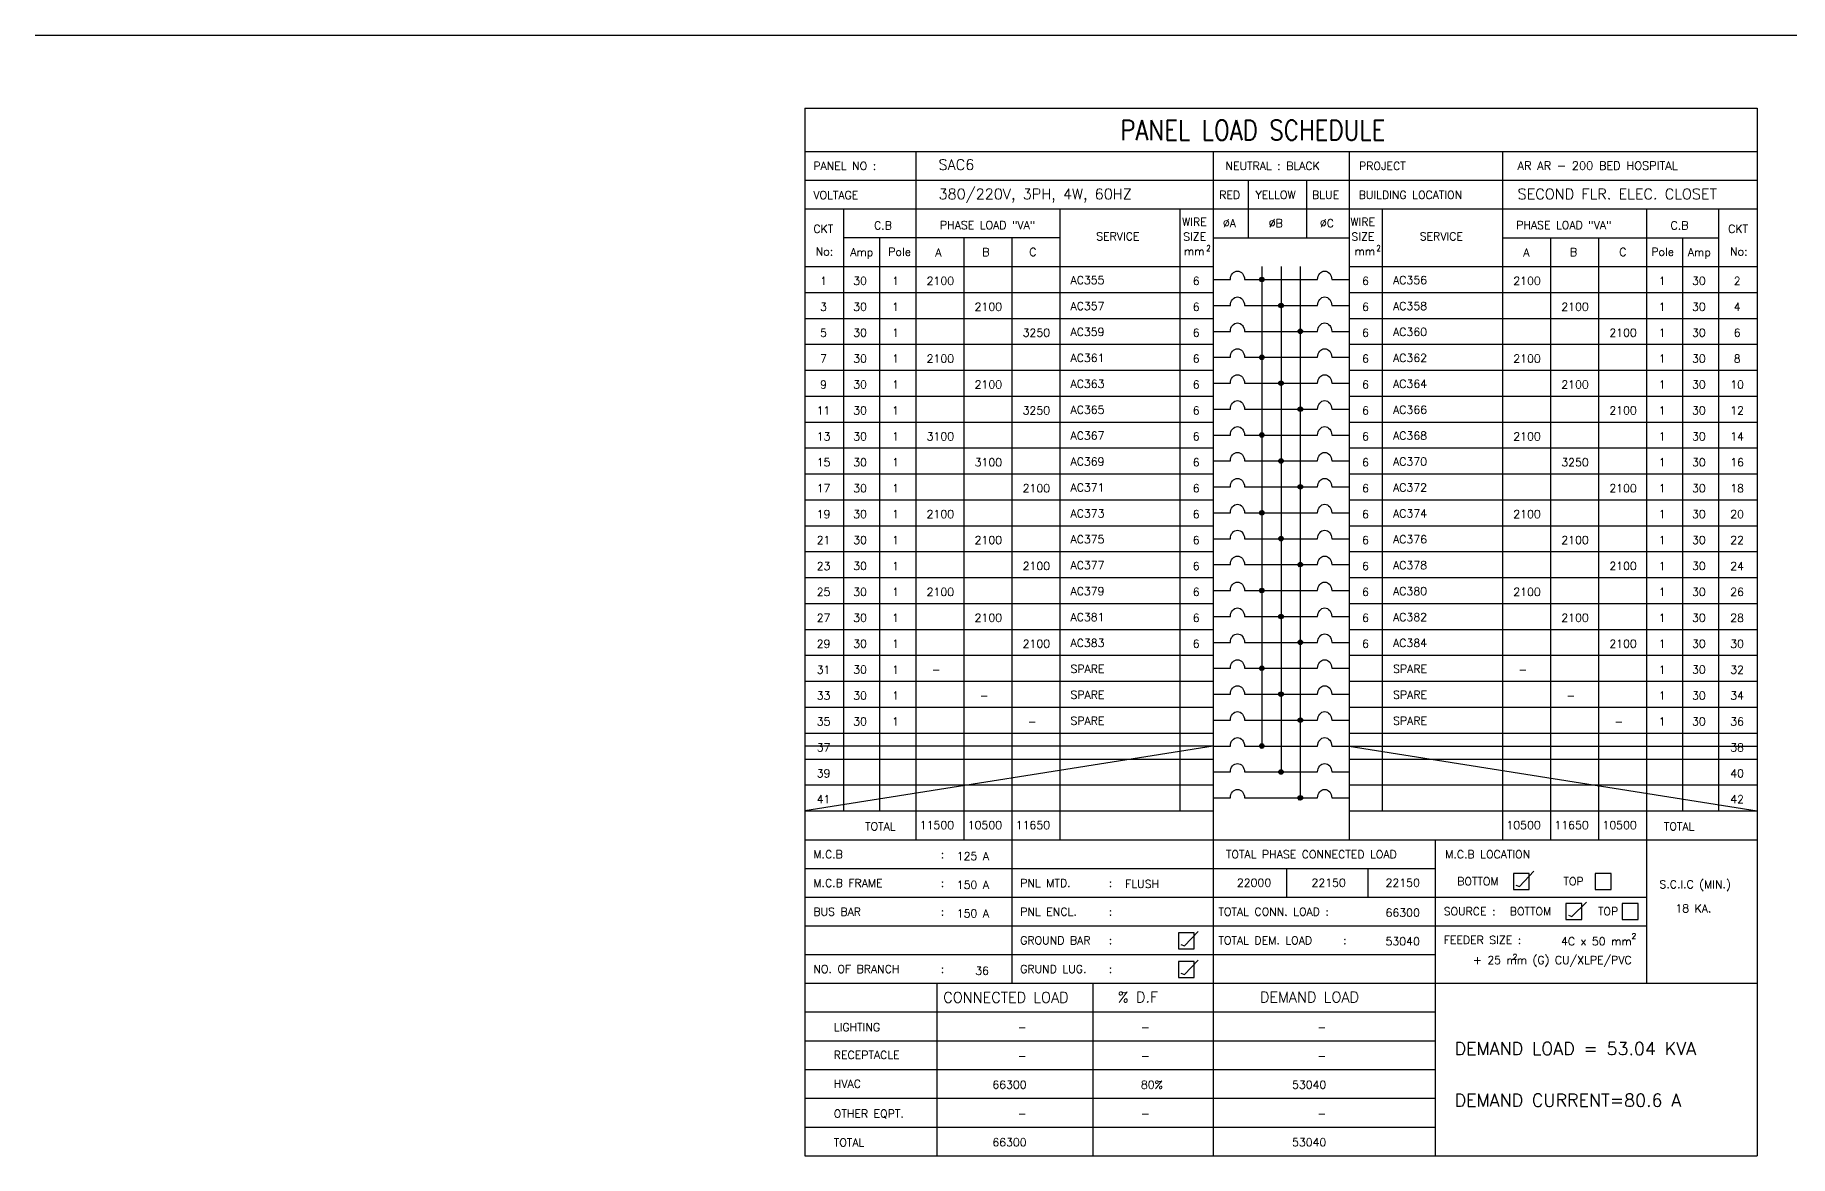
# Model space of a CAD drawing. Extents: x -81886 to -81763, y 38463 to 38560.
# Drawn here: x -81885.83 to -81847.53, y 38500.85 to 38525.33 of the extents above; entities that cross this region are included whole.
import ezdxf
from ezdxf.enums import TextEntityAlignment as Align

# ---------------------------------------------------------------- set-up
doc = ezdxf.new("R2010")
doc.units = 0
doc.header["$MEASUREMENT"] = 0
for name, color, linetype in [('BORDER', 4, 'CONTINUOUS'), ('E-TXT', 2, 'CONTINUOUS'), ('PANEL', 2, 'CONTINUOUS')]:
    doc.layers.add(name, color=color, linetype=linetype)
doc.styles.add('ROMANS', font='ROMANS.shx', dxfattribs={"height": 0.4})
pattern_1 = [(315, (123173.872773, 40556.820832), (0.00864749998874, 0.00864749998874), [])]
pattern_2 = [(315, (123173.872773, 40558.518974), (0.00864749998874, 0.00864749998874), [])]
pattern_3 = [(315, (123173.872773, 40560.217115), (0.00864749998874, 0.00864749998874), [])]
pattern_4 = [(315, (123173.872773, 40561.915256), (0.00864749998874, 0.00864749998874), [])]
pattern_5 = [(315, (123173.872773, 40563.613397), (0.00864749998874, 0.00864749998874), [])]
pattern_6 = [(315, (123173.872773, 40565.311538), (0.00864749998874, 0.00864749998874), [])]

msp = doc.modelspace()

# ---------------------------------------------------------------- hatches: boundary and pattern name
at = {"layer": 'PANEL', "linetype": 'Continuous'}
h = msp.add_hatch(dxfattribs=at)
h.set_pattern_fill('ANSI31', color=256, scale=0.068485, angle=406.041, style=0)
h.set_pattern_definition([(91.040959325, (123173.872773, 40565.311538), (-0.00855917542476, -0.00015552164567), [])])
h.paths.add_polyline_path([(-81859.104, 38519.993, 1), (-81859.006, 38519.993, 1)])
h = msp.add_hatch(dxfattribs=at)
h.set_pattern_fill('ANSI31', color=256, scale=0.097835, angle=270, style=0)
h.set_pattern_definition(pattern_6)
h.paths.add_polyline_path([(-81858.685, 38519.427, 1), (-81858.587, 38519.427, 1)])
h = msp.add_hatch(dxfattribs=at)
h.set_pattern_fill('ANSI31', color=256, scale=0.097835, angle=270, style=0)
h.set_pattern_definition(pattern_6)
h.paths.add_polyline_path([(-81858.167, 38518.861, 1), (-81858.265, 38518.861, 1)])
h = msp.add_hatch(dxfattribs=at)
h.set_pattern_fill('ANSI31', color=256, scale=0.097835, angle=270, style=0)
h.set_pattern_definition(pattern_6)
h.paths.add_polyline_path([(-81859.006, 38518.295, 1), (-81859.104, 38518.295, 1)])
h = msp.add_hatch(dxfattribs=at)
h.set_pattern_fill('ANSI31', color=256, scale=0.097835, angle=270, style=0)
h.set_pattern_definition(pattern_6)
h.paths.add_polyline_path([(-81858.587, 38517.729, 1), (-81858.685, 38517.729, 1)])
h = msp.add_hatch(dxfattribs=at)
h.set_pattern_fill('ANSI31', color=256, scale=0.097835, angle=270, style=0)
h.set_pattern_definition(pattern_6)
h.paths.add_polyline_path([(-81858.167, 38517.163, 1), (-81858.265, 38517.163, 1)])
h = msp.add_hatch(dxfattribs=at)
h.set_pattern_fill('ANSI31', color=256, scale=0.097835, angle=270, style=0)
h.set_pattern_definition(pattern_5)
h.paths.add_polyline_path([(-81859.006, 38516.597, 1), (-81859.104, 38516.597, 1)])
h = msp.add_hatch(dxfattribs=at)
h.set_pattern_fill('ANSI31', color=256, scale=0.097835, angle=270, style=0)
h.set_pattern_definition(pattern_5)
h.paths.add_polyline_path([(-81858.587, 38516.031, 1), (-81858.685, 38516.031, 1)])
h = msp.add_hatch(dxfattribs=at)
h.set_pattern_fill('ANSI31', color=256, scale=0.097835, angle=270, style=0)
h.set_pattern_definition(pattern_5)
h.paths.add_polyline_path([(-81858.167, 38515.465, 1), (-81858.265, 38515.465, 1)])
h = msp.add_hatch(dxfattribs=at)
h.set_pattern_fill('ANSI31', color=256, scale=0.097835, angle=270, style=0)
h.set_pattern_definition(pattern_4)
h.paths.add_polyline_path([(-81859.006, 38514.899, 1), (-81859.104, 38514.899, 1)])
h = msp.add_hatch(dxfattribs=at)
h.set_pattern_fill('ANSI31', color=256, scale=0.097835, angle=270, style=0)
h.set_pattern_definition(pattern_4)
h.paths.add_polyline_path([(-81858.587, 38514.333, 1), (-81858.685, 38514.333, 1)])
h = msp.add_hatch(dxfattribs=at)
h.set_pattern_fill('ANSI31', color=256, scale=0.097835, angle=270, style=0)
h.set_pattern_definition(pattern_4)
h.paths.add_polyline_path([(-81858.167, 38513.767, 1), (-81858.265, 38513.767, 1)])
h = msp.add_hatch(dxfattribs=at)
h.set_pattern_fill('ANSI31', color=256, scale=0.097835, angle=270, style=0)
h.set_pattern_definition(pattern_3)
h.paths.add_polyline_path([(-81859.006, 38513.201, 1), (-81859.104, 38513.201, 1)])
h = msp.add_hatch(dxfattribs=at)
h.set_pattern_fill('ANSI31', color=256, scale=0.097835, angle=270, style=0)
h.set_pattern_definition(pattern_3)
h.paths.add_polyline_path([(-81858.587, 38512.635, 1), (-81858.685, 38512.635, 1)])
h = msp.add_hatch(dxfattribs=at)
h.set_pattern_fill('ANSI31', color=256, scale=0.097835, angle=270, style=0)
h.set_pattern_definition(pattern_3)
h.paths.add_polyline_path([(-81858.167, 38512.069, 1), (-81858.265, 38512.069, 1)])
h = msp.add_hatch(dxfattribs=at)
h.set_pattern_fill('ANSI31', color=256, scale=0.097835, angle=270, style=0)
h.set_pattern_definition(pattern_2)
h.paths.add_polyline_path([(-81859.006, 38511.503, 1), (-81859.104, 38511.503, 1)])
h = msp.add_hatch(dxfattribs=at)
h.set_pattern_fill('ANSI31', color=256, scale=0.097835, angle=270, style=0)
h.set_pattern_definition(pattern_2)
h.paths.add_polyline_path([(-81858.587, 38510.936, 1), (-81858.685, 38510.936, 1)])
h = msp.add_hatch(dxfattribs=at)
h.set_pattern_fill('ANSI31', color=256, scale=0.097835, angle=270, style=0)
h.set_pattern_definition(pattern_2)
h.paths.add_polyline_path([(-81858.167, 38510.37, 1), (-81858.265, 38510.37, 1)])
h = msp.add_hatch(dxfattribs=at)
h.set_pattern_fill('ANSI31', color=256, scale=0.097835, angle=270, style=0)
h.set_pattern_definition(pattern_1)
h.paths.add_polyline_path([(-81859.006, 38509.804, 1), (-81859.104, 38509.804, 1)])
h = msp.add_hatch(dxfattribs=at)
h.set_pattern_fill('ANSI31', color=256, scale=0.097835, angle=270, style=0)
h.set_pattern_definition(pattern_1)
h.paths.add_polyline_path([(-81858.587, 38509.238, 1), (-81858.685, 38509.238, 1)])
h = msp.add_hatch(dxfattribs=at)
h.set_pattern_fill('ANSI31', color=256, scale=0.097835, angle=270, style=0)
h.set_pattern_definition(pattern_1)
h.paths.add_polyline_path([(-81858.167, 38508.672, 1), (-81858.265, 38508.672, 1)])

# ---------------------------------------------------------------- linework, layer by layer
at = {"layer": 'BORDER', "color": 1}
msp.add_line((-81885.835, 38525.332), (-81763.097, 38525.332), dxfattribs=at)
at = {"layer": 'PANEL', "color": 6}
for p, q in [((-81869.031, 38523.735), (-81848.241, 38523.735)), ((-81869.031, 38523.735), (-81869.031, 38500.852)), ((-81848.241, 38523.735), (-81848.241, 38500.852)), ((-81869.031, 38500.852), (-81848.241, 38500.852))]:
    msp.add_line(p, q, dxfattribs=at)
at = {"layer": 'PANEL', "color": 2}
for p, q in [((-81869.031, 38522.792), (-81848.241, 38522.792)), ((-81860.121, 38522.792), (-81860.121, 38507.756)), ((-81857.151, 38522.792), (-81857.151, 38507.756)), ((-81869.031, 38521.534), (-81848.241, 38521.534)), ((-81860.121, 38520.902), (-81857.151, 38520.902)), ((-81869.031, 38507.756), (-81848.241, 38507.756))]:
    msp.add_line(p, q, dxfattribs=at)
at = {"layer": 'PANEL', "color": 11}
for p, q in [((-81866.612, 38522.792), (-81866.612, 38507.756)), ((-81853.805, 38522.792), (-81853.805, 38507.756)), ((-81868.184, 38521.534), (-81868.184, 38508.389)), ((-81863.467, 38521.534), (-81863.467, 38507.756)), ((-81860.846, 38521.534), (-81860.846, 38508.389)), ((-81856.425, 38521.534), (-81856.425, 38508.389)), ((-81850.66, 38521.534), (-81850.66, 38504.626)), ((-81849.087, 38521.534), (-81849.087, 38508.389)), ((-81863.467, 38520.905), (-81868.184, 38520.905)), ((-81867.398, 38520.905), (-81867.398, 38508.389)), ((-81865.563, 38520.905), (-81865.563, 38507.756)), ((-81864.515, 38520.905), (-81864.515, 38504.626)), ((-81853.805, 38520.905), (-81849.087, 38520.905)), ((-81852.756, 38520.905), (-81852.756, 38507.756)), ((-81851.708, 38520.905), (-81851.708, 38507.756)), ((-81849.874, 38520.905), (-81849.874, 38508.389)), ((-81869.031, 38520.276), (-81860.121, 38520.276)), ((-81857.151, 38520.276), (-81848.241, 38520.276)), ((-81869.031, 38519.71), (-81860.121, 38519.71)), ((-81857.151, 38519.71), (-81848.241, 38519.71)), ((-81869.031, 38519.144), (-81860.121, 38519.144)), ((-81857.151, 38519.144), (-81848.241, 38519.144)), ((-81869.031, 38518.578), (-81860.121, 38518.578)), ((-81857.151, 38518.578), (-81848.241, 38518.578)), ((-81869.031, 38518.012), (-81860.121, 38518.012)), ((-81857.151, 38518.012), (-81848.241, 38518.012)), ((-81869.031, 38517.446), (-81860.121, 38517.446)), ((-81857.151, 38517.446), (-81848.241, 38517.446)), ((-81869.031, 38516.88), (-81860.121, 38516.88)), ((-81857.151, 38516.88), (-81848.241, 38516.88)), ((-81869.031, 38516.314), (-81860.121, 38516.314)), ((-81857.151, 38516.314), (-81848.241, 38516.314)), ((-81869.031, 38515.748), (-81860.121, 38515.748)), ((-81857.151, 38515.748), (-81848.241, 38515.748)), ((-81869.031, 38515.182), (-81860.121, 38515.182)), ((-81857.151, 38515.182), (-81848.241, 38515.182)), ((-81869.031, 38514.616), (-81860.121, 38514.616)), ((-81857.151, 38514.616), (-81848.241, 38514.616)), ((-81869.031, 38514.05), (-81860.121, 38514.05)), ((-81857.151, 38514.05), (-81848.241, 38514.05)), ((-81869.031, 38513.484), (-81860.121, 38513.484)), ((-81857.151, 38513.484), (-81848.241, 38513.484)), ((-81869.031, 38512.918), (-81860.121, 38512.918)), ((-81857.151, 38512.918), (-81848.241, 38512.918)), ((-81869.031, 38512.352), (-81860.121, 38512.352)), ((-81857.151, 38512.352), (-81848.241, 38512.352)), ((-81869.031, 38511.786), (-81860.121, 38511.786)), ((-81857.151, 38511.786), (-81848.241, 38511.786)), ((-81869.031, 38511.22), (-81860.121, 38511.22)), ((-81857.151, 38511.22), (-81848.241, 38511.22)), ((-81869.031, 38510.653), (-81860.121, 38510.653)), ((-81857.151, 38510.653), (-81848.241, 38510.653)), ((-81869.031, 38510.087), (-81860.121, 38510.087)), ((-81857.151, 38510.087), (-81848.241, 38510.087)), ((-81869.031, 38509.521), (-81860.121, 38509.521)), ((-81857.151, 38509.521), (-81848.241, 38509.521)), ((-81869.031, 38508.955), (-81860.121, 38508.955)), ((-81857.151, 38508.955), (-81848.241, 38508.955)), ((-81869.031, 38508.389), (-81860.121, 38508.389)), ((-81857.151, 38508.389), (-81848.241, 38508.389)), ((-81860.121, 38507.756), (-81860.121, 38500.852)), ((-81855.269, 38507.756), (-81855.269, 38504.626)), ((-81869.031, 38507.13), (-81855.269, 38507.13)), ((-81858.514, 38507.13), (-81858.514, 38506.504)), ((-81856.744, 38507.13), (-81856.744, 38506.504)), ((-81869.031, 38506.504), (-81850.66, 38506.504)), ((-81869.031, 38505.878), (-81850.66, 38505.878)), ((-81869.031, 38505.252), (-81855.269, 38505.252)), ((-81869.031, 38504.626), (-81848.241, 38504.626)), ((-81866.15, 38504.626), (-81866.15, 38500.852)), ((-81862.741, 38504.626), (-81862.741, 38500.852)), ((-81855.269, 38504.626), (-81855.269, 38500.852)), ((-81869.031, 38503.997), (-81855.269, 38503.997)), ((-81869.031, 38503.368), (-81855.269, 38503.368)), ((-81869.031, 38502.739), (-81855.269, 38502.739)), ((-81869.031, 38502.11), (-81855.269, 38502.11)), ((-81869.031, 38501.481), (-81855.269, 38501.481))]:
    msp.add_line(p, q, dxfattribs=at)
at = {"layer": 'PANEL'}
for p, q in [((-81869.031, 38522.166), (-81848.241, 38522.166)), ((-81859.35, 38520.902), (-81859.35, 38522.166)), ((-81858.075, 38520.902), (-81858.075, 38522.166)), ((-81859.055, 38520.276), (-81859.055, 38509.804)), ((-81858.636, 38520.276), (-81858.636, 38509.238)), ((-81858.216, 38520.276), (-81858.216, 38508.672)), ((-81860.121, 38519.993), (-81859.742, 38519.993)), ((-81859.434, 38519.993), (-81857.838, 38519.993)), ((-81857.53, 38519.993), (-81857.151, 38519.993)), ((-81860.121, 38519.427), (-81859.742, 38519.427)), ((-81859.434, 38519.427), (-81857.838, 38519.427)), ((-81857.53, 38519.427), (-81857.151, 38519.427)), ((-81860.121, 38518.861), (-81859.742, 38518.861)), ((-81859.434, 38518.861), (-81857.838, 38518.861)), ((-81857.53, 38518.861), (-81857.151, 38518.861)), ((-81860.121, 38518.295), (-81859.742, 38518.295)), ((-81859.434, 38518.295), (-81857.838, 38518.295)), ((-81857.53, 38518.295), (-81857.151, 38518.295)), ((-81860.121, 38517.729), (-81859.742, 38517.729)), ((-81859.434, 38517.729), (-81857.838, 38517.729)), ((-81857.53, 38517.729), (-81857.151, 38517.729)), ((-81860.121, 38517.163), (-81859.742, 38517.163)), ((-81859.434, 38517.163), (-81857.838, 38517.163)), ((-81857.53, 38517.163), (-81857.151, 38517.163)), ((-81860.121, 38516.597), (-81859.742, 38516.597)), ((-81859.434, 38516.597), (-81857.838, 38516.597)), ((-81857.53, 38516.597), (-81857.151, 38516.597)), ((-81860.121, 38516.031), (-81859.742, 38516.031)), ((-81859.434, 38516.031), (-81857.838, 38516.031)), ((-81857.53, 38516.031), (-81857.151, 38516.031)), ((-81860.121, 38515.465), (-81859.742, 38515.465)), ((-81859.434, 38515.465), (-81857.838, 38515.465)), ((-81857.53, 38515.465), (-81857.151, 38515.465)), ((-81860.121, 38514.899), (-81859.742, 38514.899)), ((-81859.434, 38514.899), (-81857.838, 38514.899)), ((-81857.53, 38514.899), (-81857.151, 38514.899)), ((-81860.121, 38514.333), (-81859.742, 38514.333)), ((-81859.434, 38514.333), (-81857.838, 38514.333)), ((-81857.53, 38514.333), (-81857.151, 38514.333)), ((-81860.121, 38513.767), (-81859.742, 38513.767)), ((-81859.434, 38513.767), (-81857.838, 38513.767)), ((-81857.53, 38513.767), (-81857.151, 38513.767)), ((-81860.121, 38513.201), (-81859.742, 38513.201)), ((-81859.434, 38513.201), (-81857.838, 38513.201)), ((-81857.53, 38513.201), (-81857.151, 38513.201)), ((-81860.121, 38512.635), (-81859.742, 38512.635)), ((-81859.434, 38512.635), (-81857.838, 38512.635)), ((-81857.53, 38512.635), (-81857.151, 38512.635)), ((-81860.121, 38512.069), (-81859.742, 38512.069)), ((-81859.434, 38512.069), (-81857.838, 38512.069)), ((-81857.53, 38512.069), (-81857.151, 38512.069)), ((-81860.121, 38511.503), (-81859.742, 38511.503)), ((-81859.434, 38511.503), (-81857.838, 38511.503)), ((-81857.53, 38511.503), (-81857.151, 38511.503)), ((-81860.121, 38510.936), (-81859.742, 38510.936)), ((-81859.434, 38510.936), (-81857.838, 38510.936)), ((-81857.53, 38510.936), (-81857.151, 38510.936)), ((-81860.121, 38510.37), (-81859.742, 38510.37)), ((-81859.434, 38510.37), (-81857.838, 38510.37)), ((-81857.53, 38510.37), (-81857.151, 38510.37)), ((-81860.121, 38509.804), (-81859.742, 38509.804)), ((-81859.434, 38509.804), (-81857.838, 38509.804)), ((-81857.53, 38509.804), (-81857.151, 38509.804)), ((-81860.121, 38509.238), (-81859.742, 38509.238)), ((-81859.434, 38509.238), (-81857.838, 38509.238)), ((-81857.53, 38509.238), (-81857.151, 38509.238)), ((-81860.121, 38508.672), (-81859.742, 38508.672)), ((-81859.434, 38508.672), (-81857.838, 38508.672)), ((-81857.53, 38508.672), (-81857.151, 38508.672)), ((-81853.508, 38506.767), (-81853.433, 38506.736)), ((-81853.433, 38506.736), (-81853.114, 38507.069)), ((-81852.286, 38506.081), (-81851.967, 38506.394)), ((-81852.361, 38506.112), (-81852.286, 38506.081)), ((-81860.745, 38505.441), (-81860.447, 38505.753)), ((-81860.821, 38505.471), (-81860.745, 38505.441)), ((-81860.821, 38504.844), (-81860.745, 38504.813)), ((-81860.745, 38504.813), (-81860.447, 38505.126))]:
    msp.add_line(p, q, dxfattribs=at)
at = {"layer": 'PANEL', "color": 7}
for p, q in [((-81860.121, 38509.804), (-81869.031, 38508.389)), ((-81860.121, 38509.804), (-81869.031, 38509.804)), ((-81857.151, 38509.804), (-81848.241, 38508.389)), ((-81857.151, 38509.804), (-81848.241, 38509.804))]:
    msp.add_line(p, q, dxfattribs=at)
at = {"layer": 'PANEL', "color": 11}
for points in [[(-81853.216, 38507.02), (-81853.565, 38507.02), (-81853.565, 38506.67), (-81853.216, 38506.67)], [(-81851.432, 38507.02), (-81851.781, 38507.02), (-81851.781, 38506.67), (-81851.432, 38506.67)], [(-81852.069, 38506.365), (-81852.418, 38506.365), (-81852.418, 38506.015), (-81852.069, 38506.015)], [(-81850.842, 38506.365), (-81851.191, 38506.365), (-81851.191, 38506.015), (-81850.842, 38506.015)], [(-81860.529, 38505.724), (-81860.878, 38505.724), (-81860.878, 38505.375), (-81860.529, 38505.375)], [(-81860.529, 38505.097), (-81860.878, 38505.097), (-81860.878, 38504.747), (-81860.529, 38504.747)]]:
    msp.add_lwpolyline(points, close=True, dxfattribs=at)
at = {"layer": 'PANEL'}
for centre in [(-81859.055, 38519.993), (-81858.636, 38519.427), (-81858.216, 38518.861), (-81859.055, 38518.295), (-81858.636, 38517.729), (-81858.216, 38517.163), (-81859.055, 38516.597), (-81858.636, 38516.031), (-81858.216, 38515.465), (-81859.055, 38514.899), (-81858.636, 38514.333), (-81858.216, 38513.767), (-81859.055, 38513.201), (-81858.636, 38512.635), (-81858.216, 38512.069), (-81859.055, 38511.503), (-81858.636, 38510.936), (-81858.216, 38510.37), (-81859.055, 38509.804), (-81858.636, 38509.238), (-81858.216, 38508.672)]:
    msp.add_circle(centre, 0.0489, dxfattribs=at)
at = {"layer": 'PANEL', "extrusion": (0, 0, -1)}
for centre in [(-81859.588, 38519.993), (-81857.683, 38519.993), (-81859.588, 38519.427), (-81857.683, 38519.427), (-81859.588, 38518.861), (-81857.683, 38518.861), (-81859.588, 38518.295), (-81857.683, 38518.295), (-81859.588, 38517.729), (-81857.683, 38517.729), (-81859.588, 38517.163), (-81857.683, 38517.163), (-81859.588, 38516.597), (-81857.683, 38516.597), (-81859.588, 38516.031), (-81857.683, 38516.031), (-81859.588, 38515.465), (-81857.683, 38515.465), (-81859.588, 38514.899), (-81857.683, 38514.899), (-81859.588, 38514.333), (-81857.683, 38514.333), (-81859.588, 38513.767), (-81857.683, 38513.767), (-81859.588, 38513.201), (-81857.683, 38513.201), (-81859.588, 38512.635), (-81857.683, 38512.635), (-81859.588, 38512.069), (-81857.683, 38512.069), (-81859.588, 38511.503), (-81857.683, 38511.503), (-81859.588, 38510.936), (-81857.683, 38510.936), (-81859.588, 38510.37), (-81857.683, 38510.37), (-81859.588, 38509.804), (-81857.683, 38509.804), (-81859.588, 38509.238), (-81857.683, 38509.238), (-81859.588, 38508.672), (-81857.683, 38508.672)]:
    msp.add_ellipse(centre, major_axis=(0, 0.185), ratio=0.833333, start_param=-1.570796, end_param=1.570796, dxfattribs=at)

# ---------------------------------------------------------------- texts
at = {"layer": 'E-TXT', "style": 'ROMANS'}
for s, height, p in [('SAC6', 0.2306, (-81866.113, 38522.387)), ('AR AR - 200 BED HOSPITAL', 0.18169, (-81853.472, 38522.389)), ('380/220V, 3PH, 4W, 60HZ', 0.23061, (-81866.113, 38521.747)), ('SECOND FLR. ELEC. CLOSET', 0.23061, (-81853.472, 38521.747)), ('30', 0.1747, (-81867.975, 38519.877)), ('30', 0.1747, (-81849.665, 38519.877)), ('30', 0.1747, (-81867.975, 38519.311)), ('30', 0.1747, (-81849.665, 38519.311)), ('30', 0.1747, (-81867.975, 38518.745)), ('30', 0.1747, (-81849.665, 38518.745)), ('30', 0.1747, (-81867.975, 38518.179)), ('30', 0.1747, (-81849.665, 38518.179)), ('30', 0.1747, (-81867.975, 38517.613)), ('30', 0.1747, (-81849.665, 38517.613)), ('30', 0.1747, (-81867.975, 38517.046)), ('30', 0.1747, (-81849.665, 38517.046)), ('30', 0.1747, (-81867.975, 38516.48)), ('30', 0.1747, (-81849.665, 38516.48)), ('30', 0.1747, (-81867.975, 38515.914)), ('30', 0.1747, (-81849.665, 38515.914)), ('30', 0.1747, (-81867.975, 38515.348)), ('30', 0.1747, (-81849.665, 38515.348)), ('30', 0.1747, (-81867.975, 38514.782)), ('30', 0.1747, (-81849.665, 38514.782)), ('30', 0.1747, (-81867.975, 38514.216)), ('30', 0.1747, (-81849.665, 38514.216)), ('30', 0.1747, (-81867.975, 38513.65)), ('30', 0.1747, (-81849.665, 38513.65)), ('30', 0.1747, (-81867.975, 38513.084)), ('30', 0.1747, (-81849.665, 38513.084)), ('30', 0.1747, (-81867.975, 38512.518)), ('30', 0.1747, (-81849.665, 38512.518)), ('30', 0.1747, (-81867.975, 38511.952)), ('30', 0.1747, (-81849.665, 38511.952)), ('30', 0.1747, (-81867.975, 38511.386)), ('30', 0.1747, (-81849.665, 38511.386)), ('30', 0.1747, (-81867.975, 38510.82)), ('30', 0.1747, (-81849.665, 38510.82)), ('30', 0.1747, (-81867.975, 38510.254)), ('30', 0.1747, (-81849.665, 38510.254))]:
    msp.add_text(s, height=height, dxfattribs=at).set_placement(p)
for s, p in [('1', (-81867.05, 38519.963)), ('6', (-81860.487, 38519.963)), ('6', (-81856.791, 38519.963)), ('1', (-81850.313, 38519.963)), ('1', (-81867.05, 38519.397)), ('6', (-81860.487, 38519.397)), ('6', (-81856.791, 38519.397)), ('1', (-81850.313, 38519.397)), ('1', (-81867.05, 38518.831)), ('6', (-81860.487, 38518.831)), ('6', (-81856.791, 38518.831)), ('1', (-81850.313, 38518.831)), ('1', (-81867.05, 38518.265)), ('6', (-81860.487, 38518.265)), ('6', (-81856.791, 38518.265)), ('1', (-81850.313, 38518.265)), ('1', (-81867.05, 38517.699)), ('6', (-81860.487, 38517.699)), ('6', (-81856.791, 38517.699)), ('1', (-81850.313, 38517.699)), ('1', (-81867.05, 38517.133)), ('6', (-81860.487, 38517.133)), ('6', (-81856.791, 38517.133)), ('1', (-81850.313, 38517.133)), ('1', (-81867.05, 38516.567)), ('6', (-81860.487, 38516.567)), ('6', (-81856.791, 38516.567)), ('1', (-81850.313, 38516.567)), ('1', (-81867.05, 38516.001)), ('6', (-81860.487, 38516.001)), ('6', (-81856.791, 38516.001)), ('1', (-81850.313, 38516.001)), ('1', (-81867.05, 38515.435)), ('6', (-81860.487, 38515.435)), ('6', (-81856.791, 38515.435)), ('1', (-81850.313, 38515.435)), ('1', (-81867.05, 38514.869)), ('6', (-81860.487, 38514.869)), ('6', (-81856.791, 38514.869)), ('1', (-81850.313, 38514.869)), ('1', (-81867.05, 38514.303)), ('6', (-81860.487, 38514.303)), ('6', (-81856.791, 38514.303)), ('1', (-81850.313, 38514.303)), ('1', (-81867.05, 38513.736)), ('6', (-81860.487, 38513.736)), ('6', (-81856.791, 38513.736)), ('1', (-81850.313, 38513.736)), ('1', (-81867.05, 38513.17)), ('6', (-81860.487, 38513.17)), ('6', (-81856.791, 38513.17)), ('1', (-81850.313, 38513.17)), ('1', (-81867.05, 38512.604)), ('6', (-81860.487, 38512.604)), ('6', (-81856.791, 38512.604)), ('1', (-81850.313, 38512.604)), ('1', (-81867.05, 38512.038)), ('6', (-81860.487, 38512.038)), ('6', (-81856.791, 38512.038)), ('1', (-81850.313, 38512.038)), ('1', (-81867.05, 38511.472)), ('1', (-81850.313, 38511.472)), ('1', (-81867.05, 38510.906)), ('1', (-81850.313, 38510.906)), ('1', (-81867.05, 38510.34)), ('1', (-81850.313, 38510.34))]:
    msp.add_text(s, height=0.175, dxfattribs=at).set_placement(p, align=Align.MIDDLE)
for s, height, p in [('2100', 0.1747, (-81865.774, 38519.877)), ('2100', 0.1747, (-81852.967, 38519.877)), ('2100', 0.1747, (-81864.726, 38519.311)), ('2100', 0.1747, (-81851.919, 38519.311)), ('3250', 0.1747, (-81863.678, 38518.745)), ('2100', 0.1747, (-81850.871, 38518.745)), ('2100', 0.1747, (-81865.774, 38518.179)), ('2100', 0.1747, (-81852.967, 38518.179)), ('2100', 0.1747, (-81864.726, 38517.613)), ('2100', 0.1747, (-81851.919, 38517.613)), ('3250', 0.1747, (-81863.678, 38517.046)), ('2100', 0.1747, (-81850.871, 38517.046)), ('3100', 0.1747, (-81865.774, 38516.48)), ('2100', 0.1747, (-81852.967, 38516.48)), ('3100', 0.1747, (-81864.726, 38515.914)), ('3250', 0.1747, (-81851.919, 38515.914)), ('2100', 0.1747, (-81863.678, 38515.348)), ('2100', 0.1747, (-81850.871, 38515.348)), ('2100', 0.1747, (-81865.774, 38514.782)), ('2100', 0.1747, (-81852.967, 38514.782)), ('2100', 0.1747, (-81864.726, 38514.216)), ('2100', 0.1747, (-81851.919, 38514.216)), ('2100', 0.1747, (-81863.678, 38513.65)), ('2100', 0.1747, (-81850.871, 38513.65)), ('2100', 0.1747, (-81865.774, 38513.084)), ('2100', 0.1747, (-81852.967, 38513.084)), ('2100', 0.1747, (-81864.726, 38512.518)), ('2100', 0.1747, (-81851.919, 38512.518)), ('2100', 0.1747, (-81863.678, 38511.952)), ('2100', 0.1747, (-81850.871, 38511.952)), ('-', 0.175, (-81866.066, 38511.386)), ('-', 0.175, (-81853.259, 38511.386)), ('-', 0.175, (-81865.018, 38510.82)), ('-', 0.175, (-81852.211, 38510.82)), ('-', 0.175, (-81863.97, 38510.254)), ('-', 0.175, (-81851.163, 38510.254)), ('11500', 0.1747, (-81865.774, 38507.99)), ('10500', 0.1747, (-81864.726, 38507.99)), ('11650', 0.1747, (-81863.678, 38507.99)), ('10500', 0.1747, (-81852.967, 38507.99)), ('11650', 0.1747, (-81851.919, 38507.99)), ('10500', 0.1747, (-81850.871, 38507.99)), ('125 A', 0.1747, (-81865.011, 38507.313)), ('150 A', 0.1747, (-81865.011, 38506.686)), ('FLUSH', 0.1747, (-81861.298, 38506.704)), ('22000', 0.1747, (-81858.851, 38506.731)), ('22150', 0.1747, (-81857.222, 38506.731)), ('22150', 0.1747, (-81855.606, 38506.731)), ('150 A', 0.1747, (-81865.011, 38506.06)), ('66300', 0.1747, (-81855.606, 38506.078)), ('53040', 0.1747, (-81855.606, 38505.452)), ('4C x 50 mm', 0.1747, (-81850.981, 38505.452)), ('2', 0.122, (-81850.88, 38505.591)), ('+ 25 mm (G) CU/XLPE/PVC', 0.17471, (-81850.981, 38505.042)), ('2', 0.122, (-81853.477, 38505.139)), ('36', 0.1747, (-81865.011, 38504.808)), ('-', 0.175, (-81864.19, 38503.578)), ('-', 0.175, (-81857.647, 38503.578)), ('-', 0.175, (-81864.19, 38502.949)), ('-', 0.175, (-81857.647, 38502.949)), ('66300', 0.1747, (-81864.19, 38502.32)), ('53040', 0.1747, (-81857.647, 38502.32)), ('-', 0.175, (-81864.19, 38501.692)), ('-', 0.175, (-81857.647, 38501.692)), ('66300', 0.1747, (-81864.19, 38501.063)), ('53040', 0.1747, (-81857.647, 38501.063))]:
    msp.add_text(s, height=height, dxfattribs=at).set_placement(p, align=Align.RIGHT)
at = {"layer": 'PANEL', "color": 6, "style": 'ROMANS', "width": 0.833333}
msp.add_text('PANEL LOAD SCHEDULE', height=0.44026, dxfattribs=at).set_placement((-81862.146, 38523.036))
at = {"layer": 'PANEL', "style": 'ROMANS'}
for s, height, p in [('PANEL NO :', 0.1747, (-81868.846, 38522.387)), ('NEUTRAL : BLACK', 0.17471, (-81859.849, 38522.387)), ('PROJECT', 0.1747, (-81856.933, 38522.387)), ('VOLTAGE', 0.1747, (-81868.846, 38521.749)), ('RED', 0.1747, (-81859.986, 38521.755)), ('YELLOW', 0.1747, (-81859.192, 38521.755)), ('BLUE', 0.1747, (-81857.959, 38521.755)), ('BUILDING LOCATION', 0.17471, (-81856.942, 38521.755)), ('WIRE', 0.1747, (-81860.797, 38521.164)), ('WIRE', 0.1747, (-81857.123, 38521.164)), ('CKT', 0.1747, (-81868.846, 38521.013)), ('C.B', 0.1747, (-81867.521, 38521.088)), ('PHASE LOAD "VA"', 0.17471, (-81866.082, 38521.094)), ('SERVICE', 0.1747, (-81862.67, 38520.849)), ('SIZE', 0.1747, (-81860.772, 38520.843)), ('%%CA', 0.1747, (-81859.905, 38521.136)), ('%%CB', 0.1747, (-81858.905, 38521.136)), ('%%CC', 0.1747, (-81857.789, 38521.136)), ('SIZE', 0.1747, (-81857.098, 38520.843)), ('SERVICE', 0.1747, (-81855.608, 38520.849)), ('PHASE LOAD "VA"', 0.17471, (-81853.503, 38521.094)), ('C.B', 0.1747, (-81850.133, 38521.088)), ('CKT', 0.1747, (-81848.875, 38521.013)), ('No:', 0.1747, (-81868.794, 38520.52)), ('Amp', 0.1747, (-81868.04, 38520.506)), ('Pole', 0.1747, (-81867.21, 38520.513)), ('A', 0.175, (-81866.184, 38520.497)), ('B', 0.175, (-81865.159, 38520.505)), ('C', 0.175, (-81864.132, 38520.507)), ('mm', 0.1747, (-81860.756, 38520.522)), ('mm', 0.1747, (-81857.031, 38520.522)), ('A', 0.175, (-81853.348, 38520.497)), ('B', 0.175, (-81852.33, 38520.505)), ('C', 0.175, (-81851.253, 38520.507)), ('Pole', 0.1747, (-81850.553, 38520.513)), ('Amp', 0.1747, (-81849.755, 38520.506)), ('No:', 0.1747, (-81848.835, 38520.52)), ('AC355', 0.1747, (-81863.232, 38519.893)), ('AC356', 0.1747, (-81856.19, 38519.893)), ('AC357', 0.1747, (-81863.232, 38519.327)), ('AC358', 0.1747, (-81856.19, 38519.327)), ('AC359', 0.1747, (-81863.232, 38518.761)), ('AC360', 0.1747, (-81856.19, 38518.761)), ('AC361', 0.1747, (-81863.232, 38518.194)), ('AC362', 0.1747, (-81856.19, 38518.194)), ('AC363', 0.1747, (-81863.232, 38517.628)), ('AC364', 0.1747, (-81856.19, 38517.628)), ('AC365', 0.1747, (-81863.232, 38517.062)), ('AC366', 0.1747, (-81856.19, 38517.062)), ('AC367', 0.1747, (-81863.232, 38516.496)), ('AC368', 0.1747, (-81856.19, 38516.496)), ('AC369', 0.1747, (-81863.232, 38515.93)), ('AC370', 0.1747, (-81856.19, 38515.93)), ('AC371', 0.1747, (-81863.232, 38515.364)), ('AC372', 0.1747, (-81856.19, 38515.364)), ('AC373', 0.1747, (-81863.232, 38514.798)), ('AC374', 0.1747, (-81856.19, 38514.798)), ('AC375', 0.1747, (-81863.232, 38514.232)), ('AC376', 0.1747, (-81856.19, 38514.232)), ('AC377', 0.1747, (-81863.232, 38513.666)), ('AC378', 0.1747, (-81856.19, 38513.666)), ('AC379', 0.1747, (-81863.232, 38513.1)), ('AC380', 0.1747, (-81856.19, 38513.1)), ('AC381', 0.1747, (-81863.232, 38512.534)), ('AC382', 0.1747, (-81856.19, 38512.534)), ('AC383', 0.1747, (-81863.232, 38511.968)), ('AC384', 0.1747, (-81856.19, 38511.968)), ('SPARE', 0.1747, (-81863.232, 38511.402)), ('SPARE', 0.1747, (-81856.19, 38511.402)), ('SPARE', 0.1747, (-81863.232, 38510.836)), ('SPARE', 0.1747, (-81856.19, 38510.836)), ('SPARE', 0.1747, (-81863.232, 38510.27)), ('SPARE', 0.1747, (-81856.19, 38510.27)), ('TOTAL', 0.1747, (-81867.716, 38507.963)), ('TOTAL', 0.1747, (-81850.279, 38507.963)), ('M.C.B', 0.1747, (-81868.846, 38507.352)), ('TOTAL PHASE CONNECTED LOAD', 0.17471, (-81859.839, 38507.352)), ('M.C.B LOCATION', 0.17471, (-81855.053, 38507.352)), (':', 0.175, (-81866.064, 38507.352)), ('M.C.B FRAME', 0.17471, (-81868.846, 38506.725)), (':', 0.175, (-81866.064, 38506.725)), ('PNL MTD.', 0.1747, (-81864.33, 38506.725)), (':', 0.175, (-81862.396, 38506.725)), ('BOTTOM', 0.1747, (-81854.791, 38506.762)), ('TOP', 0.1747, (-81852.471, 38506.762)), ('S.C.I.C (MIN.)', 0.17471, (-81850.375, 38506.696)), ('BUS BAR', 0.1747, (-81868.846, 38506.099)), (':', 0.175, (-81866.064, 38506.099)), ('PNL ENCL.', 0.1747, (-81864.33, 38506.099)), (':', 0.175, (-81862.396, 38506.099)), ('TOTAL CONN. LOAD :', 0.17471, (-81860.003, 38506.099)), ('SOURCE :', 0.1747, (-81855.086, 38506.107)), ('BOTTOM', 0.1747, (-81853.643, 38506.107)), ('TOP', 0.1747, (-81851.717, 38506.107)), ('18 KA.', 0.1747, (-81850.028, 38506.172)), ('GROUND BAR', 0.1747, (-81864.33, 38505.473)), ('TOTAL DEM. LOAD ', 0.17471, (-81860.003, 38505.473)), ('FEEDER SIZE :', 0.17471, (-81855.086, 38505.481)), (':', 0.175, (-81862.396, 38505.473)), (':', 0.175, (-81857.282, 38505.473)), ('NO. OF BRANCH', 0.17471, (-81868.846, 38504.847)), (':', 0.175, (-81866.064, 38504.847)), ('GRUND LUG.', 0.1747, (-81864.33, 38504.847)), (':', 0.175, (-81862.396, 38504.847)), ('CONNECTED LOAD', 0.23061, (-81866.01, 38504.199)), ('% D.F', 0.2306, (-81862.199, 38504.206)), ('DEMAND LOAD', 0.23061, (-81859.098, 38504.206)), ('LIGHTING', 0.1747, (-81868.399, 38503.577)), ('-', 0.175, (-81861.696, 38503.577)), ('DEMAND LOAD = 53.04 KVA', 0.27953, (-81854.849, 38503.057)), ('RECEPTACLE', 0.1747, (-81868.399, 38502.97)), ('-', 0.175, (-81861.696, 38502.948)), ('HVAC', 0.1747, (-81868.399, 38502.34)), ('80%', 0.1747, (-81861.696, 38502.319)), ('DEMAND CURRENT=80.6 A', 0.27953, (-81854.849, 38501.929)), ('OTHER EQPT.', 0.17471, (-81868.399, 38501.688)), ('-', 0.175, (-81861.696, 38501.69)), ('TOTAL', 0.1747, (-81868.399, 38501.059))]:
    msp.add_text(s, height=height, dxfattribs=at).set_placement(p)
at = {"layer": 'PANEL', "style": 'ROMANS', "width": 0.833333}
for p in [(-81860.268, 38520.611), (-81856.555, 38520.611)]:
    msp.add_text('2', height=0.132, dxfattribs=at).set_placement(p)
at = {"layer": 'PANEL', "style": 'ROMANS'}
for s, height, p in [('1', 0.175, (-81868.623, 38519.963)), ('2', 0.175, (-81848.68, 38519.963)), ('3', 0.175, (-81868.623, 38519.397)), ('4', 0.175, (-81848.68, 38519.397)), ('5', 0.175, (-81868.623, 38518.831)), ('6', 0.175, (-81848.68, 38518.831)), ('7', 0.175, (-81868.623, 38518.265)), ('8', 0.175, (-81848.68, 38518.265)), ('9', 0.175, (-81868.623, 38517.699)), ('10', 0.1747, (-81848.68, 38517.699)), ('11', 0.1747, (-81868.623, 38517.133)), ('12', 0.1747, (-81848.68, 38517.133)), ('13', 0.1747, (-81868.623, 38516.567)), ('14', 0.1747, (-81848.68, 38516.567)), ('15', 0.1747, (-81868.623, 38516.001)), ('16', 0.1747, (-81848.68, 38516.001)), ('17', 0.1747, (-81868.623, 38515.435)), ('18', 0.1747, (-81848.68, 38515.435)), ('19', 0.1747, (-81868.623, 38514.869)), ('20', 0.1747, (-81848.68, 38514.869)), ('21', 0.1747, (-81868.623, 38514.303)), ('22', 0.1747, (-81848.68, 38514.303)), ('23', 0.1747, (-81868.623, 38513.736)), ('24', 0.1747, (-81848.68, 38513.736)), ('25', 0.1747, (-81868.623, 38513.17)), ('26', 0.1747, (-81848.68, 38513.17)), ('27', 0.1747, (-81868.623, 38512.604)), ('28', 0.1747, (-81848.68, 38512.604)), ('29', 0.1747, (-81868.623, 38512.038)), ('30', 0.1747, (-81848.68, 38512.038)), ('31', 0.1747, (-81868.623, 38511.472)), ('32', 0.1747, (-81848.68, 38511.472)), ('33', 0.1747, (-81868.623, 38510.906)), ('34', 0.1747, (-81848.68, 38510.906)), ('35', 0.1747, (-81868.623, 38510.34)), ('36', 0.1747, (-81848.68, 38510.34)), ('37', 0.1747, (-81868.623, 38509.774)), ('38', 0.1747, (-81848.68, 38509.774)), ('39', 0.1747, (-81868.623, 38509.208)), ('40', 0.1747, (-81848.68, 38509.208)), ('41', 0.1747, (-81868.623, 38508.642)), ('42', 0.1747, (-81848.68, 38508.642))]:
    msp.add_text(s, height=height, dxfattribs=at).set_placement(p, align=Align.MIDDLE)

doc.saveas('drawing.dxf')
